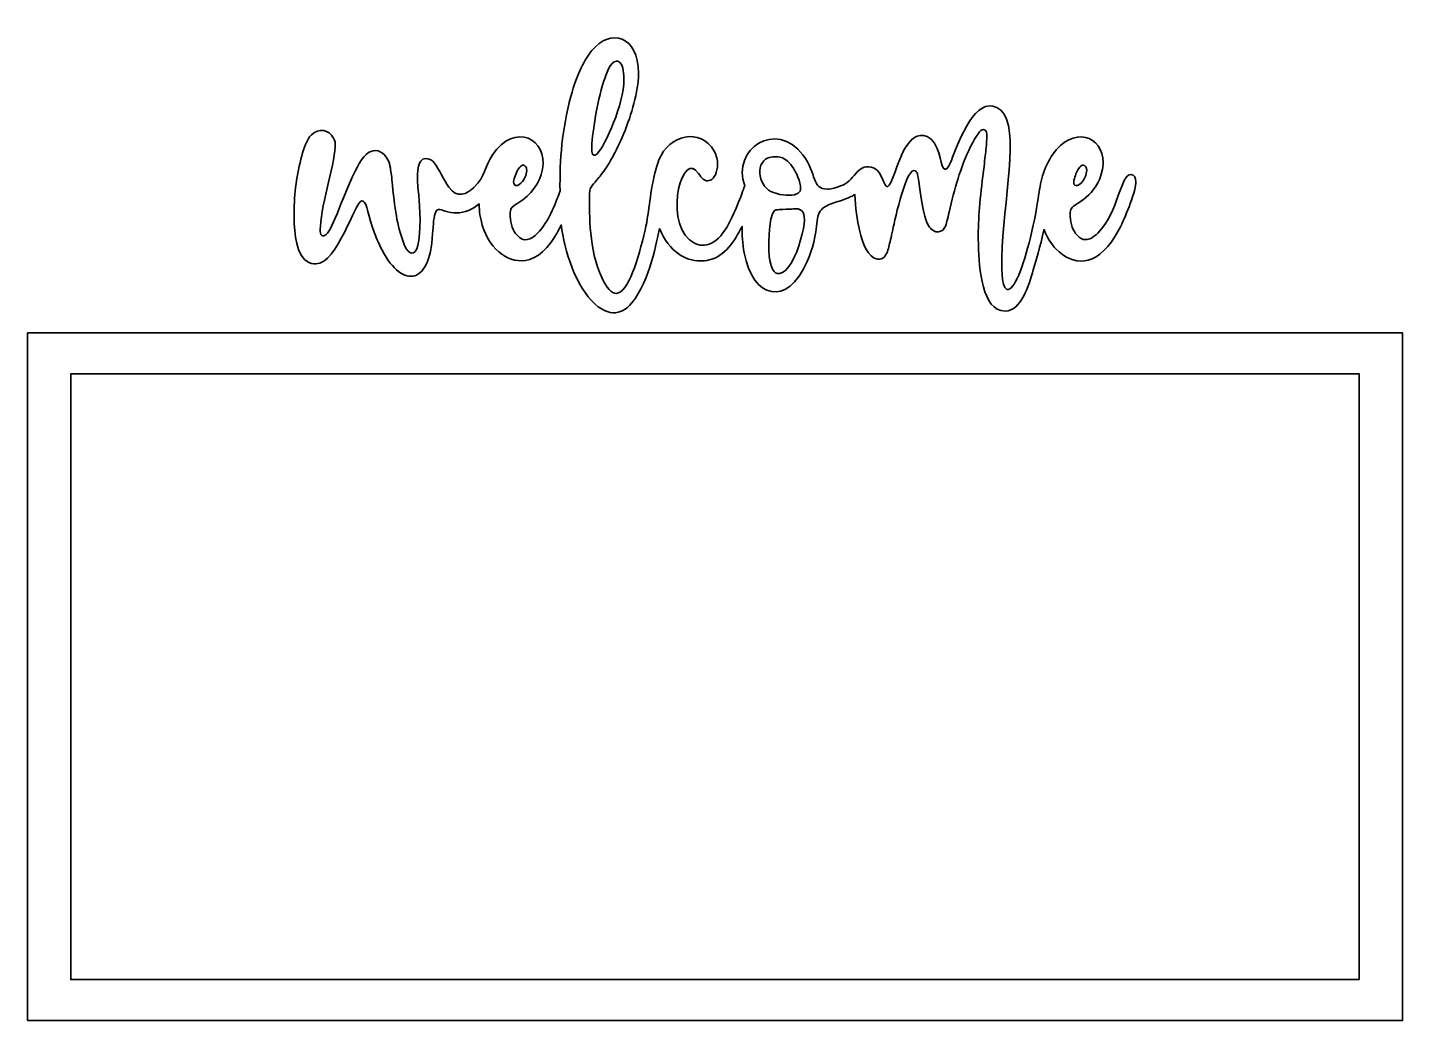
# Model space of a CAD drawing. Header units: inches. Extents: x 5.4 to 19.4, y 5.6 to 22.8.
# Drawn here: x 5.38 to 19.38, y 12.67 to 22.78 of the extents above; entities that cross this region are included whole.
import ezdxf

# ---------------------------------------------------------------- set-up
doc = ezdxf.new("R2010")
doc.units = ezdxf.units.IN
doc.header["$MEASUREMENT"] = 0
doc.layers.add('Design', color=7, linetype='Continuous', lineweight=0)

msp = doc.modelspace()

# ---------------------------------------------------------------- linework, layer by layer
at = {"layer": 'Design', "color": 24, "lineweight": 35, "true_color": 0xa53815}
for points, knots in [([(16.618, 21.287), (16.509, 21.287), (16.497, 20.91), (16.28, 20.689), (16.235, 20.645), (16.194, 20.623), (16.156, 20.623), (16.125, 20.623), (16.096, 20.637), (16.069, 20.667), (16.028, 20.714), (16.005, 20.78), (15.998, 20.863), (15.998, 20.863), (15.998, 20.884), (15.998, 20.884), (15.998, 20.907), (16.003, 20.926), (16.011, 20.94), (16.047, 21), (16.275, 21.056), (16.328, 21.339), (16.333, 21.362), (16.334, 21.384), (16.334, 21.404), (16.334, 21.686), (16.026, 21.788), (15.818, 21.485), (15.775, 21.422), (15.741, 21.351), (15.718, 21.272), (15.675, 21.126), (15.682, 21.006), (15.594, 20.646), (15.521, 20.35), (15.429, 20.093), (15.355, 20.117), (15.291, 20.137), (15.304, 20.404), (15.302, 20.438), (15.313, 21.001), (15.497, 21.767), (15.292, 21.94), (15.077, 22.123), (14.899, 21.722), (14.802, 21.463), (14.78, 21.403), (14.744, 21.303), (14.708, 21.35), (14.676, 21.391), (14.67, 21.62), (14.543, 21.673), (14.346, 21.755), (14.254, 21.408), (14.191, 21.246), (14.165, 21.179), (14.146, 21.159), (14.132, 21.163), (14.116, 21.168), (14.104, 21.201), (14.091, 21.232), (14.072, 21.276), (14.048, 21.33), (14.002, 21.349), (13.837, 21.418), (13.817, 21.238), (13.683, 21.179), (13.621, 21.152), (13.57, 21.137), (13.527, 21.137), (13.363, 21.137), (13.425, 21.29), (13.278, 21.485), (13.005, 21.847), (12.551, 21.546), (12.685, 21.171), (12.676, 21.148), (12.587, 20.877), (12.487, 20.724), (12.367, 20.538), (12.229, 20.531), (12.124, 20.622), (11.859, 20.849), (12.062, 21.549), (12.215, 21.295), (12.249, 21.246), (12.28, 21.222), (12.308, 21.222), (12.343, 21.222), (12.387, 21.255), (12.403, 21.335), (12.407, 21.353), (12.409, 21.37), (12.409, 21.388), (12.409, 21.434), (12.398, 21.48), (12.375, 21.525), (12.235, 21.766), (11.914, 21.693), (11.812, 21.434), (11.801, 21.406), (11.791, 21.377), (11.783, 21.347), (11.716, 21.096), (11.72, 20.934), (11.671, 20.72), (11.604, 20.428), (11.498, 20.076), (11.377, 20.076), (11.331, 20.076), (11.28, 20.129), (11.229, 20.238), (11.097, 20.518), (11.107, 20.887), (11.104, 21.062), (11.102, 21.157), (11.124, 21.166), (11.181, 21.232), (11.206, 21.261), (11.239, 21.3), (11.28, 21.363), (11.312, 21.412), (11.345, 21.471), (11.379, 21.54), (11.482, 21.749), (11.557, 21.957), (11.591, 22.167), (11.6, 22.221), (11.604, 22.271), (11.604, 22.317), (11.604, 22.697), (11.321, 22.783), (11.128, 22.547), (11.058, 22.461), (10.98, 22.319), (10.915, 22.08), (10.825, 21.746), (10.801, 21.44), (10.805, 21.119), (10.752, 20.972), (10.686, 20.8), (10.577, 20.689), (10.507, 20.619), (10.433, 20.592), (10.367, 20.667), (10.325, 20.714), (10.303, 20.78), (10.296, 20.863), (10.296, 20.863), (10.296, 20.884), (10.296, 20.884), (10.296, 20.907), (10.3, 20.926), (10.309, 20.94), (10.318, 20.955), (10.339, 20.974), (10.375, 20.995), (10.515, 21.08), (10.599, 21.199), (10.626, 21.339), (10.684, 21.646), (10.349, 21.825), (10.116, 21.485), (10.031, 21.362), (10.055, 21.273), (9.926, 21.153), (9.858, 21.088), (9.758, 21.038), (9.673, 21.158), (9.62, 21.232), (9.574, 21.338), (9.526, 21.402), (9.483, 21.46), (9.418, 21.452), (9.4, 21.437), (9.362, 21.406), (9.339, 21.31), (9.367, 21.074), (9.38, 20.956), (9.39, 20.695), (9.358, 20.563), (9.331, 20.456), (9.262, 20.46), (9.219, 20.574), (9.189, 20.653), (9.163, 20.737), (9.145, 20.829), (9.127, 20.921), (9.113, 21.037), (9.099, 21.177), (9.092, 21.256), (9.084, 21.313), (9.078, 21.349), (9.072, 21.386), (9.064, 21.414), (9.053, 21.434), (9.01, 21.515), (8.946, 21.545), (8.877, 21.521), (8.816, 21.501), (8.753, 21.396), (8.693, 21.266), (8.58, 21.023), (8.476, 20.692), (8.413, 20.667), (8.397, 20.658), (8.38, 20.658), (8.371, 20.675), (8.359, 20.692), (8.363, 20.725), (8.365, 20.758), (8.376, 20.993), (8.525, 21.438), (8.517, 21.602), (8.517, 21.617), (8.51, 21.635), (8.498, 21.657), (8.45, 21.744), (8.35, 21.764), (8.274, 21.691), (8.221, 21.635), (8.198, 21.556), (8.176, 21.477), (8.124, 21.289), (8.097, 21.096), (8.097, 20.896), (8.097, 20.896), (8.097, 20.839), (8.097, 20.839), (8.101, 20.691), (8.116, 20.453), (8.249, 20.391), (8.288, 20.373), (8.314, 20.376), (8.318, 20.376), (8.538, 20.376), (8.718, 21.017), (8.788, 21.017), (8.793, 21.017), (8.798, 21.015), (8.804, 21.011), (8.836, 21.003), (8.856, 20.853), (8.913, 20.7), (8.931, 20.652), (8.95, 20.603), (8.974, 20.554), (9.078, 20.335), (9.203, 20.237), (9.305, 20.251), (9.413, 20.267), (9.494, 20.412), (9.508, 20.683), (9.511, 20.729), (9.514, 20.773), (9.518, 20.814), (9.523, 20.855), (9.529, 20.886), (9.539, 20.906), (9.544, 20.921), (9.554, 20.929), (9.567, 20.93), (9.567, 20.93), (9.571, 20.93), (9.571, 20.93), (9.585, 20.93), (9.606, 20.925), (9.634, 20.914), (9.674, 20.902), (9.713, 20.896), (9.751, 20.896), (9.835, 20.896), (9.912, 20.927), (9.982, 20.987), (9.982, 20.987), (9.982, 20.979), (9.982, 20.979), (9.982, 20.946), (9.984, 20.912), (9.99, 20.876), (10.014, 20.729), (10.069, 20.612), (10.152, 20.527), (10.227, 20.452), (10.318, 20.407), (10.411, 20.407), (10.525, 20.408), (10.645, 20.479), (10.755, 20.659), (10.776, 20.693), (10.797, 20.732), (10.817, 20.773), (10.85, 20.512), (10.965, 20.141), (11.162, 19.967), (11.337, 19.812), (11.472, 19.88), (11.573, 20.027), (11.733, 20.261), (11.808, 20.694), (11.817, 20.735), (11.92, 20.497), (12.08, 20.406), (12.233, 20.406), (12.263, 20.406), (12.292, 20.409), (12.322, 20.416), (12.485, 20.454), (12.584, 20.612), (12.658, 20.757), (12.657, 20.672), (12.662, 20.584), (12.68, 20.489), (12.77, 20.022), (13.115, 19.931), (13.322, 20.4), (13.378, 20.527), (13.41, 20.665), (13.423, 20.813), (13.429, 20.879), (13.453, 20.925), (13.492, 20.951), (13.531, 20.976), (13.579, 20.996), (13.634, 21.011), (13.681, 21.024), (13.729, 21.043), (13.778, 21.066), (13.788, 21.072), (13.797, 21.077), (13.807, 21.082), (13.81, 20.951), (13.827, 20.826), (13.858, 20.707), (13.883, 20.606), (13.938, 20.431), (14.041, 20.424), (14.045, 20.425), (14.069, 20.422), (14.091, 20.434), (14.128, 20.459), (14.141, 20.506), (14.153, 20.551), (14.163, 20.589), (14.176, 20.647), (14.193, 20.724), (14.216, 20.834), (14.337, 21.388), (14.423, 21.323), (14.43, 21.319), (14.436, 21.312), (14.44, 21.303), (14.444, 21.293), (14.448, 21.277), (14.452, 21.255), (14.456, 21.233), (14.461, 21.202), (14.466, 21.161), (14.483, 21.028), (14.5, 20.928), (14.519, 20.862), (14.537, 20.795), (14.56, 20.752), (14.585, 20.73), (14.606, 20.712), (14.626, 20.702), (14.648, 20.702), (14.653, 20.702), (14.664, 20.704), (14.68, 20.708), (14.697, 20.712), (14.713, 20.729), (14.729, 20.76), (14.733, 20.767), (14.739, 20.784), (14.745, 20.811), (14.752, 20.838), (14.759, 20.869), (14.768, 20.904), (14.821, 21.137), (14.88, 21.357), (14.986, 21.572), (15.043, 21.687), (15.086, 21.744), (15.116, 21.744), (15.124, 21.744), (15.139, 21.736), (15.146, 21.719), (15.15, 21.709), (15.152, 21.691), (15.151, 21.666), (15.15, 21.641), (15.148, 21.605), (15.143, 21.557), (15.138, 21.509), (15.131, 21.446), (15.122, 21.368), (15.089, 21.101), (15.063, 20.873), (15.063, 20.669), (15.063, 20.634), (15.064, 20.6), (15.065, 20.566), (15.071, 20.332), (15.102, 19.896), (15.336, 19.896), (15.503, 19.896), (15.579, 20.166), (15.624, 20.315), (15.667, 20.459), (15.715, 20.644), (15.734, 20.726), (15.763, 20.648), (15.802, 20.58), (15.855, 20.527), (16.021, 20.359), (16.258, 20.332), (16.458, 20.659), (16.53, 20.776), (16.596, 20.934), (16.658, 21.133), (16.665, 21.164), (16.668, 21.19), (16.668, 21.212), (16.668, 21.25), (16.656, 21.287), (16.618, 21.287)], [0, 0, 0, 0, 1, 1, 1, 2, 2, 2, 3, 3, 3, 4, 4, 4, 5, 5, 5, 6, 6, 6, 7, 7, 7, 8, 8, 8, 9, 9, 9, 10, 10, 10, 11, 11, 11, 12, 12, 12, 13, 13, 13, 14, 14, 14, 15, 15, 15, 16, 16, 16, 17, 17, 17, 18, 18, 18, 19, 19, 19, 20, 20, 20, 21, 21, 21, 22, 22, 22, 23, 23, 23, 24, 24, 24, 25, 25, 25, 26, 26, 26, 27, 27, 27, 28, 28, 28, 29, 29, 29, 30, 30, 30, 31, 31, 31, 32, 32, 32, 33, 33, 33, 34, 34, 34, 35, 35, 35, 36, 36, 36, 37, 37, 37, 38, 38, 38, 39, 39, 39, 40, 40, 40, 41, 41, 41, 42, 42, 42, 43, 43, 43, 44, 44, 44, 45, 45, 45, 46, 46, 46, 47, 47, 47, 48, 48, 48, 49, 49, 49, 50, 50, 50, 51, 51, 51, 52, 52, 52, 53, 53, 53, 54, 54, 54, 55, 55, 55, 56, 56, 56, 57, 57, 57, 58, 58, 58, 59, 59, 59, 60, 60, 60, 61, 61, 61, 62, 62, 62, 63, 63, 63, 64, 64, 64, 65, 65, 65, 66, 66, 66, 67, 67, 67, 68, 68, 68, 69, 69, 69, 70, 70, 70, 71, 71, 71, 72, 72, 72, 73, 73, 73, 74, 74, 74, 75, 75, 75, 76, 76, 76, 77, 77, 77, 78, 78, 78, 79, 79, 79, 80, 80, 80, 81, 81, 81, 82, 82, 82, 83, 83, 83, 84, 84, 84, 85, 85, 85, 86, 86, 86, 87, 87, 87, 88, 88, 88, 89, 89, 89, 90, 90, 90, 91, 91, 91, 92, 92, 92, 93, 93, 93, 94, 94, 94, 95, 95, 95, 96, 96, 96, 97, 97, 97, 98, 98, 98, 99, 99, 99, 100, 100, 100, 101, 101, 101, 102, 102, 102, 103, 103, 103, 104, 104, 104, 105, 105, 105, 106, 106, 106, 107, 107, 107, 108, 108, 108, 109, 109, 109, 110, 110, 110, 111, 111, 111, 112, 112, 112, 113, 113, 113, 114, 114, 114, 115, 115, 115, 116, 116, 116, 117, 117, 117, 118, 118, 118, 119, 119, 119, 120, 120, 120, 121, 121, 121, 122, 122, 122, 123, 123, 123, 124, 124, 124, 125, 125, 125, 126, 126, 126, 127, 127, 127, 128, 128, 128, 129, 129, 129, 130, 130, 130, 131, 131, 131, 132, 132, 132, 133, 133, 133, 134, 134, 134, 135, 135, 135, 136, 136, 136, 137, 137, 137, 138, 138, 138, 139, 139, 139, 140, 140, 140, 141, 141, 141, 142, 142, 142, 142]), ([(11.252, 22.239), (11.271, 22.297), (11.318, 22.44), (11.379, 22.44), (11.396, 22.44), (11.403, 22.438), (11.415, 22.426), (11.452, 22.391), (11.456, 22.301), (11.456, 22.25), (11.456, 22.008), (11.266, 21.583), (11.185, 21.499), (11.166, 21.48), (11.154, 21.483), (11.152, 21.483), (11.128, 21.483), (11.128, 21.519), (11.128, 21.544), (11.128, 21.674), (11.178, 22.012), (11.252, 22.239)], [0, 0, 0, 0, 1, 1, 1, 2, 2, 2, 3, 3, 3, 4, 4, 4, 5, 5, 5, 6, 6, 6, 7, 7, 7, 7]), ([(12.952, 21.464), (12.97, 21.468), (13.023, 21.468), (13.043, 21.464), (13.074, 21.457), (13.129, 21.426), (13.17, 21.366), (13.21, 21.307), (13.255, 21.213), (13.255, 21.143), (13.254, 21.141), (13.263, 21.094), (13.191, 21.08), (13.131, 21.069), (13.026, 21.077), (12.95, 21.114), (12.821, 21.177), (12.784, 21.428), (12.952, 21.464)], [0, 0, 0, 0, 1, 1, 1, 2, 2, 2, 3, 3, 3, 4, 4, 4, 5, 5, 5, 6, 6, 6, 6]), ([(10.381, 21.343), (10.41, 21.383), (10.438, 21.399), (10.462, 21.355), (10.465, 21.347), (10.466, 21.338), (10.466, 21.327), (10.466, 21.288), (10.442, 21.221), (10.389, 21.183), (10.377, 21.177), (10.367, 21.173), (10.359, 21.173), (10.342, 21.173), (10.334, 21.187), (10.332, 21.214), (10.335, 21.247), (10.362, 21.312), (10.381, 21.343)], [0, 0, 0, 0, 1, 1, 1, 2, 2, 2, 3, 3, 3, 4, 4, 4, 5, 5, 5, 6, 6, 6, 6]), ([(16.038, 21.229), (16.046, 21.269), (16.068, 21.318), (16.083, 21.343), (16.102, 21.369), (16.118, 21.382), (16.132, 21.382), (16.147, 21.382), (16.168, 21.365), (16.168, 21.327), (16.168, 21.308), (16.162, 21.284), (16.15, 21.255), (16.135, 21.22), (16.096, 21.173), (16.061, 21.173), (16.036, 21.173), (16.032, 21.198), (16.038, 21.229)], [0, 0, 0, 0, 1, 1, 1, 2, 2, 2, 3, 3, 3, 4, 4, 4, 5, 5, 5, 6, 6, 6, 6]), ([(13.255, 20.62), (13.211, 20.458), (13.127, 20.289), (13.039, 20.278), (13.035, 20.282), (12.972, 20.252), (12.942, 20.412), (12.922, 20.489), (12.926, 20.875), (12.99, 20.918), (12.998, 20.924), (13.013, 20.927), (13.035, 20.929), (13.041, 20.93), (13.094, 20.932), (13.147, 20.934), (13.231, 20.935), (13.356, 20.984), (13.255, 20.62)], [0, 0, 0, 0, 1, 1, 1, 2, 2, 2, 3, 3, 3, 4, 4, 4, 5, 5, 5, 6, 6, 6, 6])]:
    msp.add_open_spline(points, degree=3, knots=knots, dxfattribs=at)
at = {"layer": 'Design', "color": 17, "lineweight": 35, "true_color": 0x823722}
for points in [[(5.383, 19.674), (5.383, 19.674), (5.383, 12.674), (5.383, 12.674), (5.383, 12.674), (19.383, 12.674), (19.383, 12.674), (19.383, 12.674), (19.383, 19.674), (19.383, 19.674), (19.383, 19.674), (5.383, 19.674), (5.383, 19.674)], [(18.942, 13.091), (18.942, 13.091), (5.824, 13.091), (5.824, 13.091), (5.824, 13.091), (5.824, 19.256), (5.824, 19.256), (5.824, 19.256), (18.942, 19.256), (18.942, 19.256), (18.942, 19.256), (18.942, 13.091), (18.942, 13.091)]]:
    msp.add_open_spline(points, degree=3, knots=[0, 0, 0, 0, 1, 1, 1, 2, 2, 2, 3, 3, 3, 4, 4, 4, 4], dxfattribs=at)

doc.saveas('drawing.dxf')
